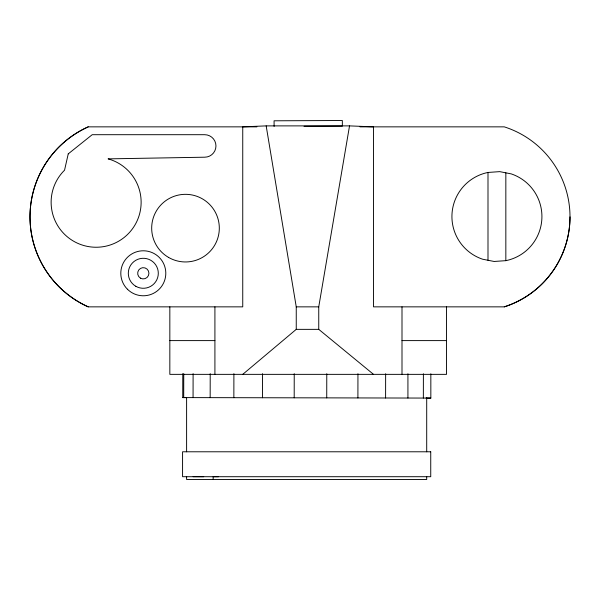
<?xml version="1.0" encoding="UTF-8"?>
<svg xmlns="http://www.w3.org/2000/svg" width="600" height="600" viewBox="0 0 600 600"><rect width="100%" height="100%" fill="white"/><g stroke="black" fill="none" stroke-linecap="round" stroke-linejoin="round"><path stroke-width="0.9" d="M186.488 397.605L182.745 397.597L182.782 373.665M182.745 397.597L183.712 397.597L183.75 373.665M430.838 373.793L430.838 398.077L193.065 397.612L193.103 373.673M210.165 397.643L210.21 373.68M233.858 397.688L233.895 373.688M262.515 397.74L262.56 373.702M294.195 397.8L294.233 373.718M326.73 397.868L326.775 373.733M357.907 397.928L357.945 373.748M385.597 397.98L385.643 373.763M423.353 398.062L423.397 373.785M373.515 374.355L318.75 329.355L318.75 306.855L349.53 125.887L373.515 126.855L373.515 306.855L504.278 306.855A94.485 94.312 -53.9 0 0 570 216.855M242.745 374.355L296.25 329.355L318.75 329.355M487.995 172.447L499.717 171.637L511.245 173.895A45 45 0 0 1 505.838 260.663L494.115 261.465L482.588 259.207A45 45 0 0 1 487.995 172.447L487.995 260.265M349.53 125.887L266.175 125.887L242.745 126.855L242.745 306.855L88.222 306.855A98.67 98.655 57.1 0 1 30 216.855A98.67 98.632 -57.1 0 1 88.222 126.855L256.89 126.855M304.02 126.3L342.36 126.135L342.33 120.51L274.08 120.802L274.103 126.427M359.97 126.855L504.278 126.855A94.485 94.485 0 0 1 504.278 306.855M266.175 125.887L296.25 306.855L318.75 306.855M169.837 340.605L214.913 340.605M402 340.605L446.535 340.605M430.838 398.077L426.135 398.07M183.712 397.597L193.065 397.612M203.708 476.715L193.118 476.7M213.915 476.73L218.505 476.737M505.838 172.837L505.838 260.663M446.535 306.855L446.535 374.355L169.837 374.355L169.837 306.855M426.705 397.897L426.705 451.785M426.705 476.707L426.705 479.49L186.608 479.49L186.608 476.707M407.925 373.778L407.925 398.025M402 306.855L402 374.355M296.25 306.855L296.25 329.355M214.913 306.855L214.913 374.355M213.15 476.707L213.15 479.49M186.608 397.897L186.608 451.785M88.222 306.855A98.67 98.67 0 0 1 88.222 126.855M68.242 153.87L64.545 170.197A45 45 0 0 0 70.05 238.92A45 45 0 0 0 136.778 221.565A45 45 0 0 0 108.097 158.873L204.705 157.2A11.25 11.25 0 0 0 215.955 145.95A11.25 11.25 0 0 0 204.705 134.7L92.205 134.7L68.242 153.87M430.74 451.785L182.572 451.785L182.572 476.707L430.74 476.707L430.74 451.785M168.593 257.43A33.818 33.818 0 0 0 219.315 228.142A33.818 33.818 0 0 0 168.593 198.855A33.818 33.818 0 0 0 168.593 257.43M140.49 278.16A5.625 5.625 0 0 0 148.928 273.285A5.625 5.625 0 0 0 140.49 268.41A5.625 5.625 0 0 0 140.49 278.16M135.803 286.275A15 15 0 0 0 158.303 273.285A15 15 0 0 0 135.803 260.295A15 15 0 0 0 135.803 286.275M127.395 289.192A22.5 22.5 0 0 0 165.038 279.105A22.5 22.5 0 0 0 137.483 251.55A22.5 22.5 0 0 0 127.395 289.192"/></g></svg>
